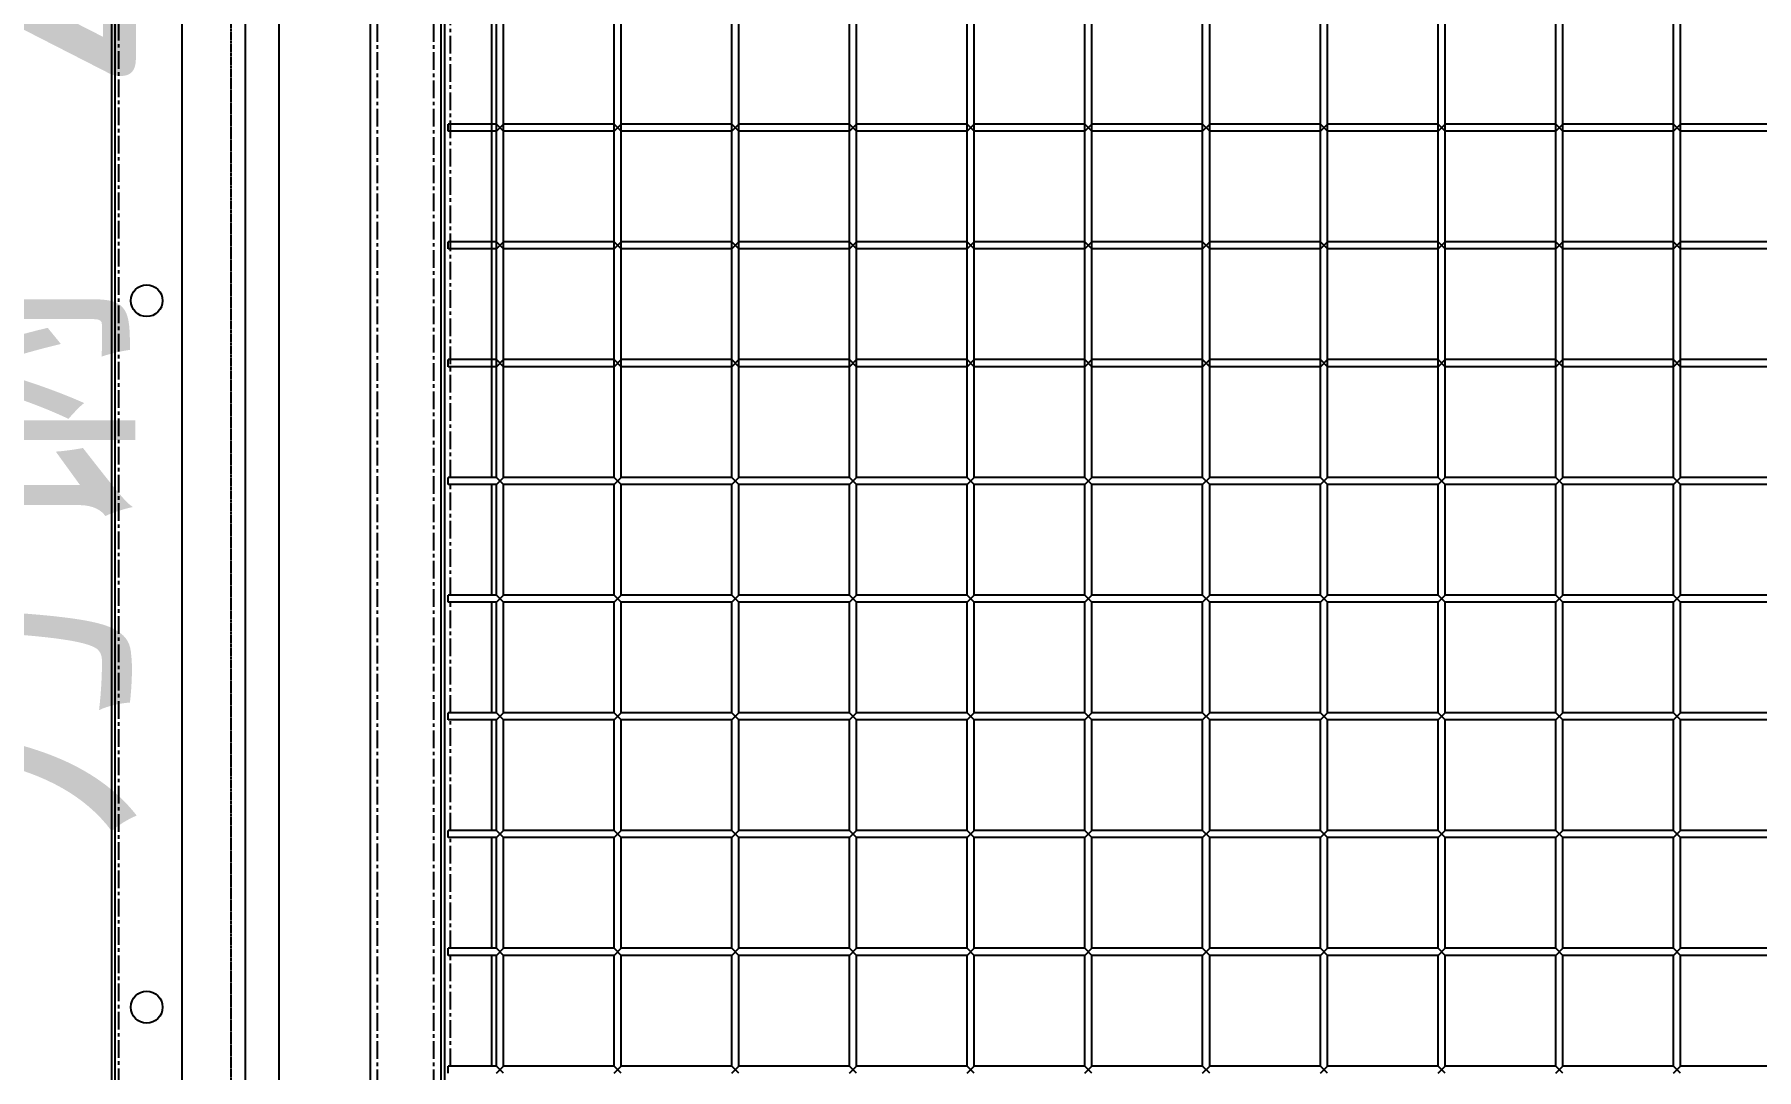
# Model space of a CAD drawing. Header units: millimetres. Extents: x -198529 to 244266, y -64 to 158464.
# Drawn here: x -146401 to -145669, y 111284 to 111723 of the extents above; entities that cross this region are included whole.
import ezdxf

# ---------------------------------------------------------------- set-up
doc = ezdxf.new("R2010")
doc.units = ezdxf.units.MM
doc.linetypes.add('CENTER', pattern=[12, 7.5, -1.5, 1.5, -1.5])
doc.linetypes.add('HIDDEN2', pattern=[4.7625, 3.175, -1.5875])
for name, color, linetype in [('0-DCC', 30, 'Continuous'), ('0-DCC-STRUC-T', 4, 'Continuous'), ('K-CEIL-DCC-RACK', 10, 'Continuous')]:
    doc.layers.add(name, color=color, linetype=linetype)
doc.styles.add('EDRI-COM', font='tssdeng.shx', dxfattribs={"width": 0.8, "bigfont": 'hztxt.shx'})

# ---------------------------------------------------------------- blocks, each defined once
blk = doc.blocks.new('DCC2850x2600(左)')
at = {"color": 0, "linetype": 'Continuous'}
for p, q in [((47850, -71878.48), (47850, -74478.48)), ((47851.5, -71878.48), (47851.5, -74478.48)), ((47960, -74478.48), (47960, -71878.48)), ((47990, -74478.48), (47990, -71878.48)), ((47991.5, -71930.88), (47991.5, -74426.08)), ((47880, -74441.08), (47880, -71960.73)), ((47921.28, -74441.08), (47921.28, -71960.73)), ((48011.5, -72156.48), (48011.5, -72503.48)), ((48013.5, -72503.48), (48013.5, -72156.48)), ((48016.5, -72503.48), (48016.5, -72156.48)), ((48063.5, -72503.48), (48063.5, -72156.48)), ((48066.5, -72503.48), (48066.5, -72156.48)), ((48113.5, -72503.48), (48113.5, -72156.48)), ((48116.5, -72503.48), (48116.5, -72156.48)), ((48163.5, -72503.48), (48163.5, -72156.48)), ((48166.5, -72503.48), (48166.5, -72156.48)), ((48213.5, -72503.48), (48213.5, -72156.48)), ((48216.5, -72503.48), (48216.5, -72156.48)), ((48263.5, -72503.48), (48263.5, -72156.48)), ((48266.5, -72503.48), (48266.5, -72156.48)), ((48313.5, -72503.48), (48313.5, -72156.48)), ((48316.5, -72503.48), (48316.5, -72156.48)), ((48363.5, -72503.48), (48363.5, -72156.48)), ((48366.5, -72503.48), (48366.5, -72156.48)), ((48413.5, -72503.48), (48413.5, -72156.48)), ((48416.5, -72503.48), (48416.5, -72156.48)), ((48463.5, -72503.48), (48463.5, -72156.48)), ((48466.5, -72503.48), (48466.5, -72156.48)), ((48513.5, -72503.48), (48513.5, -72156.48)), ((48516.5, -72503.48), (48516.5, -72156.48)), ((47993, -72356.48), (47993, -72353.48)), ((48013.5, -72353.48), (47993, -72353.48)), ((48013.5, -72356.48), (48016.5, -72353.48)), ((48016.5, -72356.48), (48013.5, -72353.48)), ((48063.5, -72353.48), (48016.5, -72353.48)), ((48063.5, -72356.48), (48066.5, -72353.48)), ((48066.5, -72356.48), (48063.5, -72353.48)), ((48113.5, -72353.48), (48066.5, -72353.48)), ((48113.5, -72356.48), (48116.5, -72353.48)), ((48116.5, -72356.48), (48113.5, -72353.48)), ((48163.5, -72353.48), (48116.5, -72353.48)), ((48163.5, -72356.48), (48166.5, -72353.48)), ((48166.5, -72356.48), (48163.5, -72353.48)), ((48213.5, -72353.48), (48166.5, -72353.48)), ((48213.5, -72356.48), (48216.5, -72353.48)), ((48216.5, -72356.48), (48213.5, -72353.48)), ((48263.5, -72353.48), (48216.5, -72353.48)), ((48263.5, -72356.48), (48266.5, -72353.48)), ((48266.5, -72356.48), (48263.5, -72353.48)), ((48313.5, -72353.48), (48266.5, -72353.48)), ((48313.5, -72356.48), (48316.5, -72353.48)), ((48316.5, -72356.48), (48313.5, -72353.48)), ((48363.5, -72353.48), (48316.5, -72353.48)), ((48363.5, -72356.48), (48366.5, -72353.48)), ((48366.5, -72356.48), (48363.5, -72353.48)), ((48413.5, -72353.48), (48366.5, -72353.48)), ((48413.5, -72356.48), (48416.5, -72353.48)), ((48416.5, -72356.48), (48413.5, -72353.48)), ((48463.5, -72353.48), (48416.5, -72353.48)), ((48463.5, -72356.48), (48466.5, -72353.48)), ((48466.5, -72356.48), (48463.5, -72353.48)), ((48513.5, -72353.48), (48466.5, -72353.48)), ((48513.5, -72356.48), (48516.5, -72353.48)), ((48516.5, -72356.48), (48513.5, -72353.48)), ((48563.5, -72353.48), (48516.5, -72353.48)), ((48013.5, -72356.48), (47993, -72356.48)), ((48063.5, -72356.48), (48016.5, -72356.48)), ((48113.5, -72356.48), (48066.5, -72356.48)), ((48163.5, -72356.48), (48116.5, -72356.48)), ((48213.5, -72356.48), (48166.5, -72356.48)), ((48263.5, -72356.48), (48216.5, -72356.48)), ((48313.5, -72356.48), (48266.5, -72356.48)), ((48363.5, -72356.48), (48316.5, -72356.48)), ((48413.5, -72356.48), (48366.5, -72356.48)), ((48463.5, -72356.48), (48416.5, -72356.48)), ((48513.5, -72356.48), (48466.5, -72356.48)), ((48563.5, -72356.48), (48516.5, -72356.48)), ((48013.5, -72403.48), (47993, -72403.48)), ((47993, -72406.48), (47993, -72403.48)), ((48013.5, -72406.48), (47993, -72406.48)), ((48013.5, -72406.48), (48016.5, -72403.48)), ((48016.5, -72406.48), (48013.5, -72403.48)), ((48063.5, -72403.48), (48016.5, -72403.48)), ((48063.5, -72406.48), (48016.5, -72406.48)), ((48063.5, -72406.48), (48066.5, -72403.48)), ((48066.5, -72406.48), (48063.5, -72403.48)), ((48113.5, -72403.48), (48066.5, -72403.48)), ((48113.5, -72406.48), (48066.5, -72406.48)), ((48113.5, -72406.48), (48116.5, -72403.48)), ((48116.5, -72406.48), (48113.5, -72403.48)), ((48163.5, -72403.48), (48116.5, -72403.48)), ((48163.5, -72406.48), (48116.5, -72406.48)), ((48163.5, -72406.48), (48166.5, -72403.48)), ((48166.5, -72406.48), (48163.5, -72403.48)), ((48213.5, -72403.48), (48166.5, -72403.48)), ((48213.5, -72406.48), (48166.5, -72406.48)), ((48213.5, -72406.48), (48216.5, -72403.48)), ((48216.5, -72406.48), (48213.5, -72403.48)), ((48263.5, -72403.48), (48216.5, -72403.48)), ((48263.5, -72406.48), (48216.5, -72406.48)), ((48263.5, -72406.48), (48266.5, -72403.48)), ((48266.5, -72406.48), (48263.5, -72403.48)), ((48313.5, -72403.48), (48266.5, -72403.48)), ((48313.5, -72406.48), (48266.5, -72406.48)), ((48313.5, -72406.48), (48316.5, -72403.48)), ((48316.5, -72406.48), (48313.5, -72403.48)), ((48363.5, -72403.48), (48316.5, -72403.48)), ((48363.5, -72406.48), (48316.5, -72406.48)), ((48363.5, -72406.48), (48366.5, -72403.48)), ((48366.5, -72406.48), (48363.5, -72403.48)), ((48413.5, -72403.48), (48366.5, -72403.48)), ((48413.5, -72406.48), (48366.5, -72406.48)), ((48413.5, -72406.48), (48416.5, -72403.48)), ((48416.5, -72406.48), (48413.5, -72403.48)), ((48463.5, -72403.48), (48416.5, -72403.48)), ((48463.5, -72406.48), (48416.5, -72406.48)), ((48463.5, -72406.48), (48466.5, -72403.48)), ((48466.5, -72406.48), (48463.5, -72403.48)), ((48513.5, -72403.48), (48466.5, -72403.48)), ((48513.5, -72406.48), (48466.5, -72406.48)), ((48513.5, -72406.48), (48516.5, -72403.48)), ((48516.5, -72406.48), (48513.5, -72403.48)), ((48563.5, -72403.48), (48516.5, -72403.48)), ((48563.5, -72406.48), (48516.5, -72406.48)), ((48013.5, -72453.48), (47993, -72453.48)), ((47993, -72456.48), (47993, -72453.48)), ((48013.5, -72456.48), (47993, -72456.48)), ((48013.5, -72456.48), (48016.5, -72453.48)), ((48016.5, -72456.48), (48013.5, -72453.48)), ((48063.5, -72453.48), (48016.5, -72453.48)), ((48063.5, -72456.48), (48016.5, -72456.48)), ((48063.5, -72456.48), (48066.5, -72453.48)), ((48066.5, -72456.48), (48063.5, -72453.48)), ((48113.5, -72453.48), (48066.5, -72453.48)), ((48113.5, -72456.48), (48066.5, -72456.48)), ((48113.5, -72456.48), (48116.5, -72453.48)), ((48116.5, -72456.48), (48113.5, -72453.48)), ((48163.5, -72453.48), (48116.5, -72453.48)), ((48163.5, -72456.48), (48116.5, -72456.48)), ((48163.5, -72456.48), (48166.5, -72453.48)), ((48166.5, -72456.48), (48163.5, -72453.48)), ((48213.5, -72453.48), (48166.5, -72453.48)), ((48213.5, -72456.48), (48166.5, -72456.48)), ((48213.5, -72456.48), (48216.5, -72453.48)), ((48216.5, -72456.48), (48213.5, -72453.48)), ((48263.5, -72453.48), (48216.5, -72453.48)), ((48263.5, -72456.48), (48216.5, -72456.48)), ((48263.5, -72456.48), (48266.5, -72453.48)), ((48266.5, -72456.48), (48263.5, -72453.48)), ((48313.5, -72453.48), (48266.5, -72453.48)), ((48313.5, -72456.48), (48266.5, -72456.48)), ((48313.5, -72456.48), (48316.5, -72453.48)), ((48316.5, -72456.48), (48313.5, -72453.48)), ((48363.5, -72453.48), (48316.5, -72453.48)), ((48363.5, -72456.48), (48316.5, -72456.48)), ((48363.5, -72456.48), (48366.5, -72453.48)), ((48366.5, -72456.48), (48363.5, -72453.48)), ((48413.5, -72453.48), (48366.5, -72453.48)), ((48413.5, -72456.48), (48366.5, -72456.48)), ((48413.5, -72456.48), (48416.5, -72453.48)), ((48416.5, -72456.48), (48413.5, -72453.48)), ((48463.5, -72453.48), (48416.5, -72453.48)), ((48463.5, -72456.48), (48416.5, -72456.48)), ((48463.5, -72456.48), (48466.5, -72453.48)), ((48466.5, -72456.48), (48463.5, -72453.48)), ((48513.5, -72453.48), (48466.5, -72453.48)), ((48513.5, -72456.48), (48466.5, -72456.48)), ((48513.5, -72456.48), (48516.5, -72453.48)), ((48516.5, -72456.48), (48513.5, -72453.48)), ((48563.5, -72453.48), (48516.5, -72453.48)), ((48563.5, -72456.48), (48516.5, -72456.48)), ((47993, -72506.48), (47993, -72503.48)), ((48013.5, -72503.48), (47993, -72503.48)), ((48013.5, -72506.48), (47993, -72506.48)), ((48011.5, -72506.48), (48011.5, -72553.48)), ((48013.5, -72506.48), (48016.5, -72503.48)), ((48016.5, -72506.48), (48013.5, -72503.48)), ((48013.5, -72553.48), (48013.5, -72506.48)), ((48063.5, -72503.48), (48016.5, -72503.48)), ((48016.5, -72553.48), (48016.5, -72506.48)), ((48063.5, -72506.48), (48016.5, -72506.48)), ((48063.5, -72506.48), (48066.5, -72503.48)), ((48066.5, -72506.48), (48063.5, -72503.48)), ((48063.5, -72553.48), (48063.5, -72506.48)), ((48113.5, -72503.48), (48066.5, -72503.48)), ((48066.5, -72553.48), (48066.5, -72506.48)), ((48113.5, -72506.48), (48066.5, -72506.48)), ((48113.5, -72506.48), (48116.5, -72503.48)), ((48116.5, -72506.48), (48113.5, -72503.48)), ((48113.5, -72553.48), (48113.5, -72506.48)), ((48163.5, -72503.48), (48116.5, -72503.48)), ((48116.5, -72553.48), (48116.5, -72506.48)), ((48163.5, -72506.48), (48116.5, -72506.48)), ((48163.5, -72506.48), (48166.5, -72503.48)), ((48166.5, -72506.48), (48163.5, -72503.48)), ((48163.5, -72553.48), (48163.5, -72506.48)), ((48213.5, -72503.48), (48166.5, -72503.48)), ((48166.5, -72553.48), (48166.5, -72506.48)), ((48213.5, -72506.48), (48166.5, -72506.48)), ((48213.5, -72506.48), (48216.5, -72503.48)), ((48216.5, -72506.48), (48213.5, -72503.48)), ((48213.5, -72553.48), (48213.5, -72506.48)), ((48263.5, -72503.48), (48216.5, -72503.48)), ((48216.5, -72553.48), (48216.5, -72506.48)), ((48263.5, -72506.48), (48216.5, -72506.48)), ((48263.5, -72506.48), (48266.5, -72503.48)), ((48266.5, -72506.48), (48263.5, -72503.48)), ((48263.5, -72553.48), (48263.5, -72506.48)), ((48313.5, -72503.48), (48266.5, -72503.48)), ((48266.5, -72553.48), (48266.5, -72506.48)), ((48313.5, -72506.48), (48266.5, -72506.48)), ((48313.5, -72506.48), (48316.5, -72503.48)), ((48316.5, -72506.48), (48313.5, -72503.48)), ((48313.5, -72553.48), (48313.5, -72506.48)), ((48363.5, -72503.48), (48316.5, -72503.48)), ((48316.5, -72553.48), (48316.5, -72506.48)), ((48363.5, -72506.48), (48316.5, -72506.48)), ((48363.5, -72506.48), (48366.5, -72503.48)), ((48366.5, -72506.48), (48363.5, -72503.48)), ((48363.5, -72553.48), (48363.5, -72506.48)), ((48413.5, -72503.48), (48366.5, -72503.48)), ((48366.5, -72553.48), (48366.5, -72506.48)), ((48413.5, -72506.48), (48366.5, -72506.48)), ((48413.5, -72506.48), (48416.5, -72503.48)), ((48416.5, -72506.48), (48413.5, -72503.48)), ((48413.5, -72553.48), (48413.5, -72506.48)), ((48463.5, -72503.48), (48416.5, -72503.48)), ((48416.5, -72553.48), (48416.5, -72506.48)), ((48463.5, -72506.48), (48416.5, -72506.48)), ((48463.5, -72506.48), (48466.5, -72503.48)), ((48466.5, -72506.48), (48463.5, -72503.48)), ((48463.5, -72553.48), (48463.5, -72506.48)), ((48513.5, -72503.48), (48466.5, -72503.48)), ((48466.5, -72553.48), (48466.5, -72506.48)), ((48513.5, -72506.48), (48466.5, -72506.48)), ((48513.5, -72506.48), (48516.5, -72503.48)), ((48516.5, -72506.48), (48513.5, -72503.48)), ((48513.5, -72553.48), (48513.5, -72506.48)), ((48563.5, -72503.48), (48516.5, -72503.48)), ((48516.5, -72553.48), (48516.5, -72506.48)), ((48563.5, -72506.48), (48516.5, -72506.48)), ((47993, -72556.48), (47993, -72553.48)), ((48013.5, -72553.48), (47993, -72553.48)), ((48013.5, -72556.48), (48016.5, -72553.48)), ((48016.5, -72556.48), (48013.5, -72553.48)), ((48063.5, -72553.48), (48016.5, -72553.48)), ((48063.5, -72556.48), (48066.5, -72553.48)), ((48066.5, -72556.48), (48063.5, -72553.48)), ((48113.5, -72553.48), (48066.5, -72553.48)), ((48113.5, -72556.48), (48116.5, -72553.48)), ((48116.5, -72556.48), (48113.5, -72553.48)), ((48163.5, -72553.48), (48116.5, -72553.48)), ((48163.5, -72556.48), (48166.5, -72553.48)), ((48166.5, -72556.48), (48163.5, -72553.48)), ((48213.5, -72553.48), (48166.5, -72553.48)), ((48213.5, -72556.48), (48216.5, -72553.48)), ((48216.5, -72556.48), (48213.5, -72553.48)), ((48263.5, -72553.48), (48216.5, -72553.48)), ((48263.5, -72556.48), (48266.5, -72553.48)), ((48266.5, -72556.48), (48263.5, -72553.48)), ((48313.5, -72553.48), (48266.5, -72553.48)), ((48313.5, -72556.48), (48316.5, -72553.48)), ((48316.5, -72556.48), (48313.5, -72553.48)), ((48363.5, -72553.48), (48316.5, -72553.48)), ((48363.5, -72556.48), (48366.5, -72553.48)), ((48366.5, -72556.48), (48363.5, -72553.48)), ((48413.5, -72553.48), (48366.5, -72553.48)), ((48413.5, -72556.48), (48416.5, -72553.48)), ((48416.5, -72556.48), (48413.5, -72553.48)), ((48463.5, -72553.48), (48416.5, -72553.48)), ((48463.5, -72556.48), (48466.5, -72553.48)), ((48466.5, -72556.48), (48463.5, -72553.48)), ((48513.5, -72553.48), (48466.5, -72553.48)), ((48513.5, -72556.48), (48516.5, -72553.48)), ((48516.5, -72556.48), (48513.5, -72553.48)), ((48563.5, -72553.48), (48516.5, -72553.48)), ((48013.5, -72556.48), (47993, -72556.48)), ((48011.5, -72556.48), (48011.5, -72603.48)), ((48013.5, -72603.48), (48013.5, -72556.48)), ((48016.5, -72603.48), (48016.5, -72556.48)), ((48063.5, -72556.48), (48016.5, -72556.48)), ((48063.5, -72603.48), (48063.5, -72556.48)), ((48066.5, -72603.48), (48066.5, -72556.48)), ((48113.5, -72556.48), (48066.5, -72556.48)), ((48113.5, -72603.48), (48113.5, -72556.48)), ((48116.5, -72603.48), (48116.5, -72556.48)), ((48163.5, -72556.48), (48116.5, -72556.48)), ((48163.5, -72603.48), (48163.5, -72556.48)), ((48166.5, -72603.48), (48166.5, -72556.48)), ((48213.5, -72556.48), (48166.5, -72556.48)), ((48213.5, -72603.48), (48213.5, -72556.48)), ((48216.5, -72603.48), (48216.5, -72556.48)), ((48263.5, -72556.48), (48216.5, -72556.48)), ((48263.5, -72603.48), (48263.5, -72556.48)), ((48266.5, -72603.48), (48266.5, -72556.48)), ((48313.5, -72556.48), (48266.5, -72556.48)), ((48313.5, -72603.48), (48313.5, -72556.48)), ((48316.5, -72603.48), (48316.5, -72556.48)), ((48363.5, -72556.48), (48316.5, -72556.48)), ((48363.5, -72603.48), (48363.5, -72556.48)), ((48366.5, -72603.48), (48366.5, -72556.48)), ((48413.5, -72556.48), (48366.5, -72556.48)), ((48413.5, -72603.48), (48413.5, -72556.48)), ((48416.5, -72603.48), (48416.5, -72556.48)), ((48463.5, -72556.48), (48416.5, -72556.48)), ((48463.5, -72603.48), (48463.5, -72556.48)), ((48466.5, -72603.48), (48466.5, -72556.48)), ((48513.5, -72556.48), (48466.5, -72556.48)), ((48513.5, -72603.48), (48513.5, -72556.48)), ((48516.5, -72603.48), (48516.5, -72556.48)), ((48563.5, -72556.48), (48516.5, -72556.48)), ((47993, -72606.48), (47993, -72603.48)), ((48013.5, -72603.48), (47993, -72603.48)), ((48013.5, -72606.48), (48016.5, -72603.48)), ((48016.5, -72606.48), (48013.5, -72603.48)), ((48063.5, -72603.48), (48016.5, -72603.48)), ((48063.5, -72606.48), (48066.5, -72603.48)), ((48066.5, -72606.48), (48063.5, -72603.48)), ((48113.5, -72603.48), (48066.5, -72603.48)), ((48113.5, -72606.48), (48116.5, -72603.48)), ((48116.5, -72606.48), (48113.5, -72603.48)), ((48163.5, -72603.48), (48116.5, -72603.48)), ((48163.5, -72606.48), (48166.5, -72603.48)), ((48166.5, -72606.48), (48163.5, -72603.48)), ((48213.5, -72603.48), (48166.5, -72603.48)), ((48213.5, -72606.48), (48216.5, -72603.48)), ((48216.5, -72606.48), (48213.5, -72603.48)), ((48263.5, -72603.48), (48216.5, -72603.48)), ((48263.5, -72606.48), (48266.5, -72603.48)), ((48266.5, -72606.48), (48263.5, -72603.48)), ((48313.5, -72603.48), (48266.5, -72603.48)), ((48313.5, -72606.48), (48316.5, -72603.48)), ((48316.5, -72606.48), (48313.5, -72603.48)), ((48363.5, -72603.48), (48316.5, -72603.48)), ((48363.5, -72606.48), (48366.5, -72603.48)), ((48366.5, -72606.48), (48363.5, -72603.48)), ((48413.5, -72603.48), (48366.5, -72603.48)), ((48413.5, -72606.48), (48416.5, -72603.48)), ((48416.5, -72606.48), (48413.5, -72603.48)), ((48463.5, -72603.48), (48416.5, -72603.48)), ((48463.5, -72606.48), (48466.5, -72603.48)), ((48466.5, -72606.48), (48463.5, -72603.48)), ((48513.5, -72603.48), (48466.5, -72603.48)), ((48513.5, -72606.48), (48516.5, -72603.48)), ((48516.5, -72606.48), (48513.5, -72603.48)), ((48563.5, -72603.48), (48516.5, -72603.48)), ((48013.5, -72606.48), (47993, -72606.48)), ((48011.5, -72606.48), (48011.5, -72653.48)), ((48013.5, -72653.48), (48013.5, -72606.48)), ((48016.5, -72653.48), (48016.5, -72606.48)), ((48063.5, -72606.48), (48016.5, -72606.48)), ((48063.5, -72653.48), (48063.5, -72606.48)), ((48066.5, -72653.48), (48066.5, -72606.48)), ((48113.5, -72606.48), (48066.5, -72606.48)), ((48113.5, -72653.48), (48113.5, -72606.48)), ((48116.5, -72653.48), (48116.5, -72606.48)), ((48163.5, -72606.48), (48116.5, -72606.48)), ((48163.5, -72653.48), (48163.5, -72606.48)), ((48166.5, -72653.48), (48166.5, -72606.48)), ((48213.5, -72606.48), (48166.5, -72606.48)), ((48213.5, -72653.48), (48213.5, -72606.48)), ((48216.5, -72653.48), (48216.5, -72606.48)), ((48263.5, -72606.48), (48216.5, -72606.48)), ((48263.5, -72653.48), (48263.5, -72606.48)), ((48266.5, -72653.48), (48266.5, -72606.48)), ((48313.5, -72606.48), (48266.5, -72606.48)), ((48313.5, -72653.48), (48313.5, -72606.48)), ((48316.5, -72653.48), (48316.5, -72606.48)), ((48363.5, -72606.48), (48316.5, -72606.48)), ((48363.5, -72653.48), (48363.5, -72606.48)), ((48366.5, -72653.48), (48366.5, -72606.48)), ((48413.5, -72606.48), (48366.5, -72606.48)), ((48413.5, -72653.48), (48413.5, -72606.48)), ((48416.5, -72653.48), (48416.5, -72606.48)), ((48463.5, -72606.48), (48416.5, -72606.48)), ((48463.5, -72653.48), (48463.5, -72606.48)), ((48466.5, -72653.48), (48466.5, -72606.48)), ((48513.5, -72606.48), (48466.5, -72606.48)), ((48513.5, -72653.48), (48513.5, -72606.48)), ((48516.5, -72653.48), (48516.5, -72606.48)), ((48563.5, -72606.48), (48516.5, -72606.48)), ((47993, -72656.48), (47993, -72653.48)), ((48013.5, -72653.48), (47993, -72653.48)), ((48013.5, -72656.48), (48016.5, -72653.48)), ((48016.5, -72656.48), (48013.5, -72653.48)), ((48063.5, -72653.48), (48016.5, -72653.48)), ((48063.5, -72656.48), (48066.5, -72653.48)), ((48066.5, -72656.48), (48063.5, -72653.48)), ((48113.5, -72653.48), (48066.5, -72653.48)), ((48113.5, -72656.48), (48116.5, -72653.48)), ((48116.5, -72656.48), (48113.5, -72653.48)), ((48163.5, -72653.48), (48116.5, -72653.48)), ((48163.5, -72656.48), (48166.5, -72653.48)), ((48166.5, -72656.48), (48163.5, -72653.48)), ((48213.5, -72653.48), (48166.5, -72653.48)), ((48213.5, -72656.48), (48216.5, -72653.48)), ((48216.5, -72656.48), (48213.5, -72653.48)), ((48263.5, -72653.48), (48216.5, -72653.48)), ((48263.5, -72656.48), (48266.5, -72653.48)), ((48266.5, -72656.48), (48263.5, -72653.48)), ((48313.5, -72653.48), (48266.5, -72653.48)), ((48313.5, -72656.48), (48316.5, -72653.48)), ((48316.5, -72656.48), (48313.5, -72653.48)), ((48363.5, -72653.48), (48316.5, -72653.48)), ((48363.5, -72656.48), (48366.5, -72653.48)), ((48366.5, -72656.48), (48363.5, -72653.48)), ((48413.5, -72653.48), (48366.5, -72653.48)), ((48413.5, -72656.48), (48416.5, -72653.48)), ((48416.5, -72656.48), (48413.5, -72653.48)), ((48463.5, -72653.48), (48416.5, -72653.48)), ((48463.5, -72656.48), (48466.5, -72653.48)), ((48466.5, -72656.48), (48463.5, -72653.48)), ((48513.5, -72653.48), (48466.5, -72653.48)), ((48513.5, -72656.48), (48516.5, -72653.48)), ((48516.5, -72656.48), (48513.5, -72653.48)), ((48563.5, -72653.48), (48516.5, -72653.48)), ((48013.5, -72656.48), (47993, -72656.48)), ((48011.5, -72656.48), (48011.5, -72703.48)), ((48013.5, -72703.48), (48013.5, -72656.48)), ((48016.5, -72703.48), (48016.5, -72656.48)), ((48063.5, -72656.48), (48016.5, -72656.48)), ((48063.5, -72703.48), (48063.5, -72656.48)), ((48066.5, -72703.48), (48066.5, -72656.48)), ((48113.5, -72656.48), (48066.5, -72656.48)), ((48113.5, -72703.48), (48113.5, -72656.48)), ((48116.5, -72703.48), (48116.5, -72656.48)), ((48163.5, -72656.48), (48116.5, -72656.48)), ((48163.5, -72703.48), (48163.5, -72656.48)), ((48166.5, -72703.48), (48166.5, -72656.48)), ((48213.5, -72656.48), (48166.5, -72656.48)), ((48213.5, -72703.48), (48213.5, -72656.48)), ((48216.5, -72703.48), (48216.5, -72656.48)), ((48263.5, -72656.48), (48216.5, -72656.48)), ((48263.5, -72703.48), (48263.5, -72656.48)), ((48266.5, -72703.48), (48266.5, -72656.48)), ((48313.5, -72656.48), (48266.5, -72656.48)), ((48313.5, -72703.48), (48313.5, -72656.48)), ((48316.5, -72703.48), (48316.5, -72656.48)), ((48363.5, -72656.48), (48316.5, -72656.48)), ((48363.5, -72703.48), (48363.5, -72656.48)), ((48366.5, -72703.48), (48366.5, -72656.48)), ((48413.5, -72656.48), (48366.5, -72656.48)), ((48413.5, -72703.48), (48413.5, -72656.48)), ((48416.5, -72703.48), (48416.5, -72656.48)), ((48463.5, -72656.48), (48416.5, -72656.48)), ((48463.5, -72703.48), (48463.5, -72656.48)), ((48466.5, -72703.48), (48466.5, -72656.48)), ((48513.5, -72656.48), (48466.5, -72656.48)), ((48513.5, -72703.48), (48513.5, -72656.48)), ((48516.5, -72703.48), (48516.5, -72656.48)), ((48563.5, -72656.48), (48516.5, -72656.48)), ((47993, -72706.48), (47993, -72703.48)), ((48013.5, -72703.48), (47993, -72703.48)), ((48013.5, -72706.48), (47993, -72706.48)), ((48011.5, -72706.48), (48011.5, -72753.48)), ((48013.5, -72706.48), (48016.5, -72703.48)), ((48016.5, -72706.48), (48013.5, -72703.48)), ((48013.5, -72753.48), (48013.5, -72706.48)), ((48063.5, -72703.48), (48016.5, -72703.48)), ((48016.5, -72753.48), (48016.5, -72706.48)), ((48063.5, -72706.48), (48016.5, -72706.48)), ((48063.5, -72706.48), (48066.5, -72703.48)), ((48066.5, -72706.48), (48063.5, -72703.48)), ((48063.5, -72753.48), (48063.5, -72706.48)), ((48113.5, -72703.48), (48066.5, -72703.48)), ((48066.5, -72753.48), (48066.5, -72706.48)), ((48113.5, -72706.48), (48066.5, -72706.48)), ((48113.5, -72706.48), (48116.5, -72703.48)), ((48116.5, -72706.48), (48113.5, -72703.48)), ((48113.5, -72753.48), (48113.5, -72706.48)), ((48163.5, -72703.48), (48116.5, -72703.48)), ((48116.5, -72753.48), (48116.5, -72706.48)), ((48163.5, -72706.48), (48116.5, -72706.48)), ((48163.5, -72706.48), (48166.5, -72703.48)), ((48166.5, -72706.48), (48163.5, -72703.48)), ((48163.5, -72753.48), (48163.5, -72706.48)), ((48213.5, -72703.48), (48166.5, -72703.48)), ((48166.5, -72753.48), (48166.5, -72706.48)), ((48213.5, -72706.48), (48166.5, -72706.48)), ((48213.5, -72706.48), (48216.5, -72703.48)), ((48216.5, -72706.48), (48213.5, -72703.48)), ((48213.5, -72753.48), (48213.5, -72706.48)), ((48263.5, -72703.48), (48216.5, -72703.48)), ((48216.5, -72753.48), (48216.5, -72706.48)), ((48263.5, -72706.48), (48216.5, -72706.48)), ((48263.5, -72706.48), (48266.5, -72703.48)), ((48266.5, -72706.48), (48263.5, -72703.48)), ((48263.5, -72753.48), (48263.5, -72706.48)), ((48313.5, -72703.48), (48266.5, -72703.48)), ((48266.5, -72753.48), (48266.5, -72706.48)), ((48313.5, -72706.48), (48266.5, -72706.48)), ((48313.5, -72706.48), (48316.5, -72703.48)), ((48316.5, -72706.48), (48313.5, -72703.48)), ((48313.5, -72753.48), (48313.5, -72706.48)), ((48363.5, -72703.48), (48316.5, -72703.48)), ((48316.5, -72753.48), (48316.5, -72706.48)), ((48363.5, -72706.48), (48316.5, -72706.48)), ((48363.5, -72706.48), (48366.5, -72703.48)), ((48366.5, -72706.48), (48363.5, -72703.48)), ((48363.5, -72753.48), (48363.5, -72706.48)), ((48413.5, -72703.48), (48366.5, -72703.48)), ((48366.5, -72753.48), (48366.5, -72706.48)), ((48413.5, -72706.48), (48366.5, -72706.48)), ((48413.5, -72706.48), (48416.5, -72703.48)), ((48416.5, -72706.48), (48413.5, -72703.48)), ((48413.5, -72753.48), (48413.5, -72706.48)), ((48463.5, -72703.48), (48416.5, -72703.48)), ((48416.5, -72753.48), (48416.5, -72706.48)), ((48463.5, -72706.48), (48416.5, -72706.48)), ((48463.5, -72706.48), (48466.5, -72703.48)), ((48466.5, -72706.48), (48463.5, -72703.48)), ((48463.5, -72753.48), (48463.5, -72706.48)), ((48513.5, -72703.48), (48466.5, -72703.48)), ((48466.5, -72753.48), (48466.5, -72706.48)), ((48513.5, -72706.48), (48466.5, -72706.48)), ((48513.5, -72706.48), (48516.5, -72703.48)), ((48516.5, -72706.48), (48513.5, -72703.48)), ((48513.5, -72753.48), (48513.5, -72706.48)), ((48563.5, -72703.48), (48516.5, -72703.48)), ((48516.5, -72753.48), (48516.5, -72706.48)), ((48563.5, -72706.48), (48516.5, -72706.48)), ((47993, -72756.48), (47993, -72753.48)), ((48013.5, -72753.48), (47993, -72753.48)), ((48013.5, -72756.48), (48016.5, -72753.48)), ((48016.5, -72756.48), (48013.5, -72753.48)), ((48063.5, -72753.48), (48016.5, -72753.48)), ((48063.5, -72756.48), (48066.5, -72753.48)), ((48066.5, -72756.48), (48063.5, -72753.48)), ((48113.5, -72753.48), (48066.5, -72753.48)), ((48113.5, -72756.48), (48116.5, -72753.48)), ((48116.5, -72756.48), (48113.5, -72753.48)), ((48163.5, -72753.48), (48116.5, -72753.48)), ((48163.5, -72756.48), (48166.5, -72753.48)), ((48166.5, -72756.48), (48163.5, -72753.48)), ((48213.5, -72753.48), (48166.5, -72753.48)), ((48213.5, -72756.48), (48216.5, -72753.48)), ((48216.5, -72756.48), (48213.5, -72753.48)), ((48263.5, -72753.48), (48216.5, -72753.48)), ((48263.5, -72756.48), (48266.5, -72753.48)), ((48266.5, -72756.48), (48263.5, -72753.48)), ((48313.5, -72753.48), (48266.5, -72753.48)), ((48313.5, -72756.48), (48316.5, -72753.48)), ((48316.5, -72756.48), (48313.5, -72753.48)), ((48363.5, -72753.48), (48316.5, -72753.48)), ((48363.5, -72756.48), (48366.5, -72753.48)), ((48366.5, -72756.48), (48363.5, -72753.48)), ((48413.5, -72753.48), (48366.5, -72753.48)), ((48413.5, -72756.48), (48416.5, -72753.48)), ((48416.5, -72756.48), (48413.5, -72753.48)), ((48463.5, -72753.48), (48416.5, -72753.48)), ((48463.5, -72756.48), (48466.5, -72753.48)), ((48466.5, -72756.48), (48463.5, -72753.48)), ((48513.5, -72753.48), (48466.5, -72753.48)), ((48513.5, -72756.48), (48516.5, -72753.48)), ((48516.5, -72756.48), (48513.5, -72753.48)), ((48563.5, -72753.48), (48516.5, -72753.48))]:
    blk.add_line(p, q, dxfattribs=at)
at = {"color": 0, "linetype": 'CENTER'}
for p, q in [((47853, -71878.48), (47853, -74478.48)), ((47963, -74478.48), (47963, -71878.48)), ((47987, -74478.48), (47987, -71878.48)), ((47994, -72503.48), (47994, -72156.48)), ((47994, -72553.48), (47994, -72506.48)), ((47994, -72603.48), (47994, -72556.48)), ((47994, -72653.48), (47994, -72606.48)), ((47994, -72703.48), (47994, -72656.48)), ((47994, -72753.48), (47994, -72706.48))]:
    blk.add_line(p, q, dxfattribs=at)
at = {"color": 0, "linetype": 'Continuous'}
for centre in [(47865, -72428.48), (47865, -72428.48), (47865, -72728.48), (47865, -72728.48)]:
    blk.add_circle(centre, 6.75, dxfattribs=at)
blk = doc.blocks.new('H-方柱-200x8-X13')
blk.add_lwpolyline([(-100, -1190), (100, -1190), (100, 4860.48), (-100, 4860.48)], close=True)
at = {"linetype": 'HIDDEN2', "ltscale": 0.1}
blk.add_lwpolyline([(-94, -1190), (94, -1190), (94, 4860.48), (-94, 4860.48)], close=True, dxfattribs=at)

msp = doc.modelspace()

# ---------------------------------------------------------------- block references
at = {"layer": '0-DCC'}
msp.add_blockref('DCC2850x2600(左)', (-194217.97, 184038.49), dxfattribs=at)
at = {"layer": 'K-CEIL-DCC-RACK'}
msp.add_blockref('H-方柱-200x8-X13', (-146411.04, 108049.53), dxfattribs=at)

# ---------------------------------------------------------------- texts
at = {"layer": '0-DCC-STRUC-T', "style": 'EDRI-COM', "width": 0.8}
msp.add_text('方钢-200x6', height=150, rotation=90, dxfattribs=at).set_placement((-146357.57, 111379.25))

doc.saveas('drawing.dxf')
